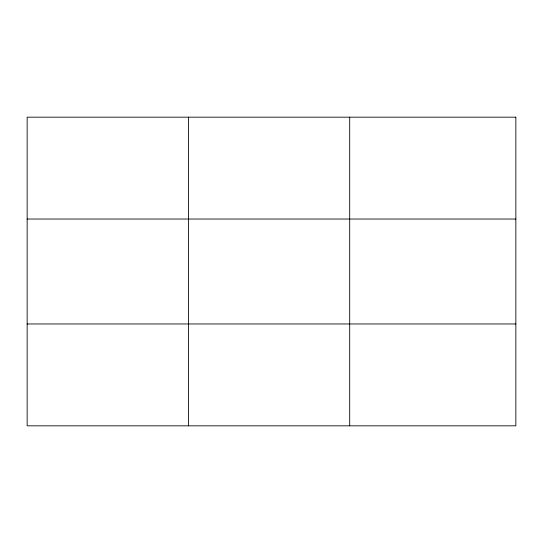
<?xml version="1.0" encoding="UTF-8"?>
<svg xmlns="http://www.w3.org/2000/svg" width="543" height="543" viewBox="0 0 543 543"><rect width="100%" height="100%" fill="white"/><g stroke="black" fill="none" stroke-linecap="round" stroke-linejoin="round"><path stroke-width="0.81" d="M188.421 117.173L188.421 425.827M349.692 117.173L349.692 425.827M27.15 219.033L515.85 219.033M27.15 323.967L515.85 323.967M515.85 117.173L515.85 425.827L27.15 425.827L27.15 117.173L515.85 117.173"/></g></svg>
